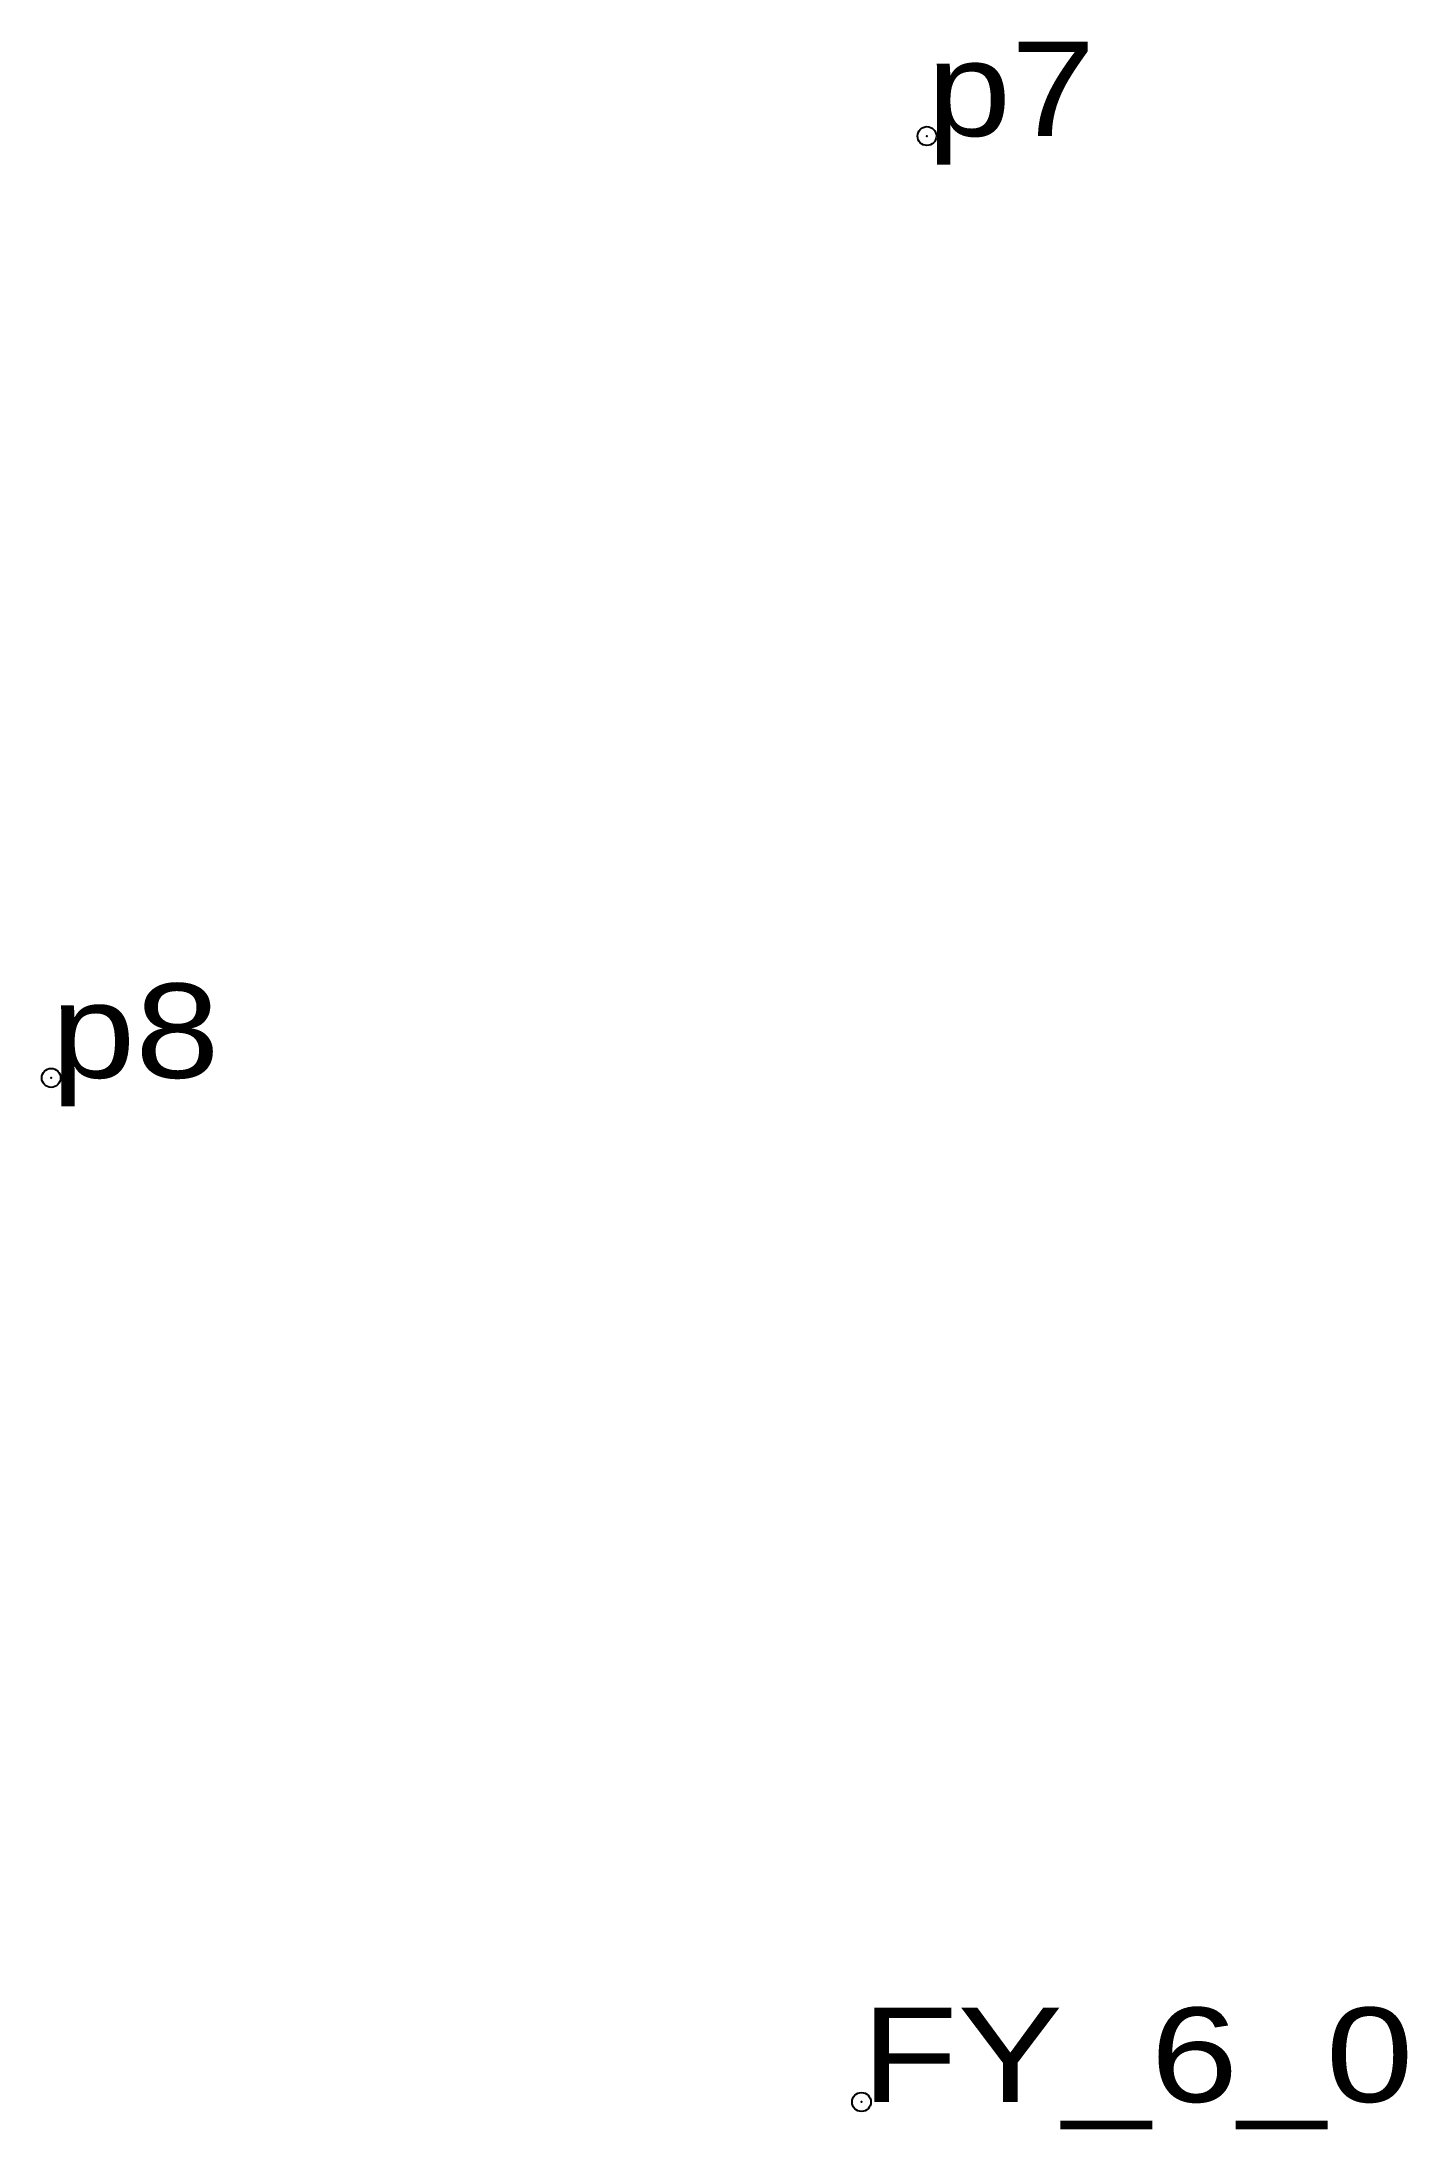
# Model space of a CAD drawing. Header units: metres. Extents: x 544638 to 549537, y 1821040 to 1822656.
# Drawn here: x 549510.79 to 549536.86, y 1822003.43 to 1822043.26 of the extents above.
import ezdxf

# ---------------------------------------------------------------- set-up
doc = ezdxf.new("R2010")
doc.units = ezdxf.units.M
doc.header["$LTSCALE"] = 0.72
doc.header["$PDMODE"] = 32
doc.header["$PDSIZE"] = 0.36
doc.layers.add('12', color=7, linetype='Continuous')
doc.layers.add('7', color=7, linetype='Continuous')

msp = doc.modelspace()

# ---------------------------------------------------------------- linework, layer by layer
at = {"layer": '7'}
for p in [(549527.69, 1822041.46), (549510.97, 1822023.49), (549526.44, 1822003.95)]:
    msp.add_point(p, dxfattribs=at)

# ---------------------------------------------------------------- texts
at = {"layer": '12'}
for s, width, p in [('p7', 1.2, (549527.69, 1822041.46)), ('p8', 1.2, (549510.97, 1822023.49)), ('FY_6_0', 1.25, (549526.44, 1822003.95))]:
    msp.add_text(s, height=1.8, dxfattribs=dict(at, width=width)).set_placement(p)

doc.saveas('drawing.dxf')
